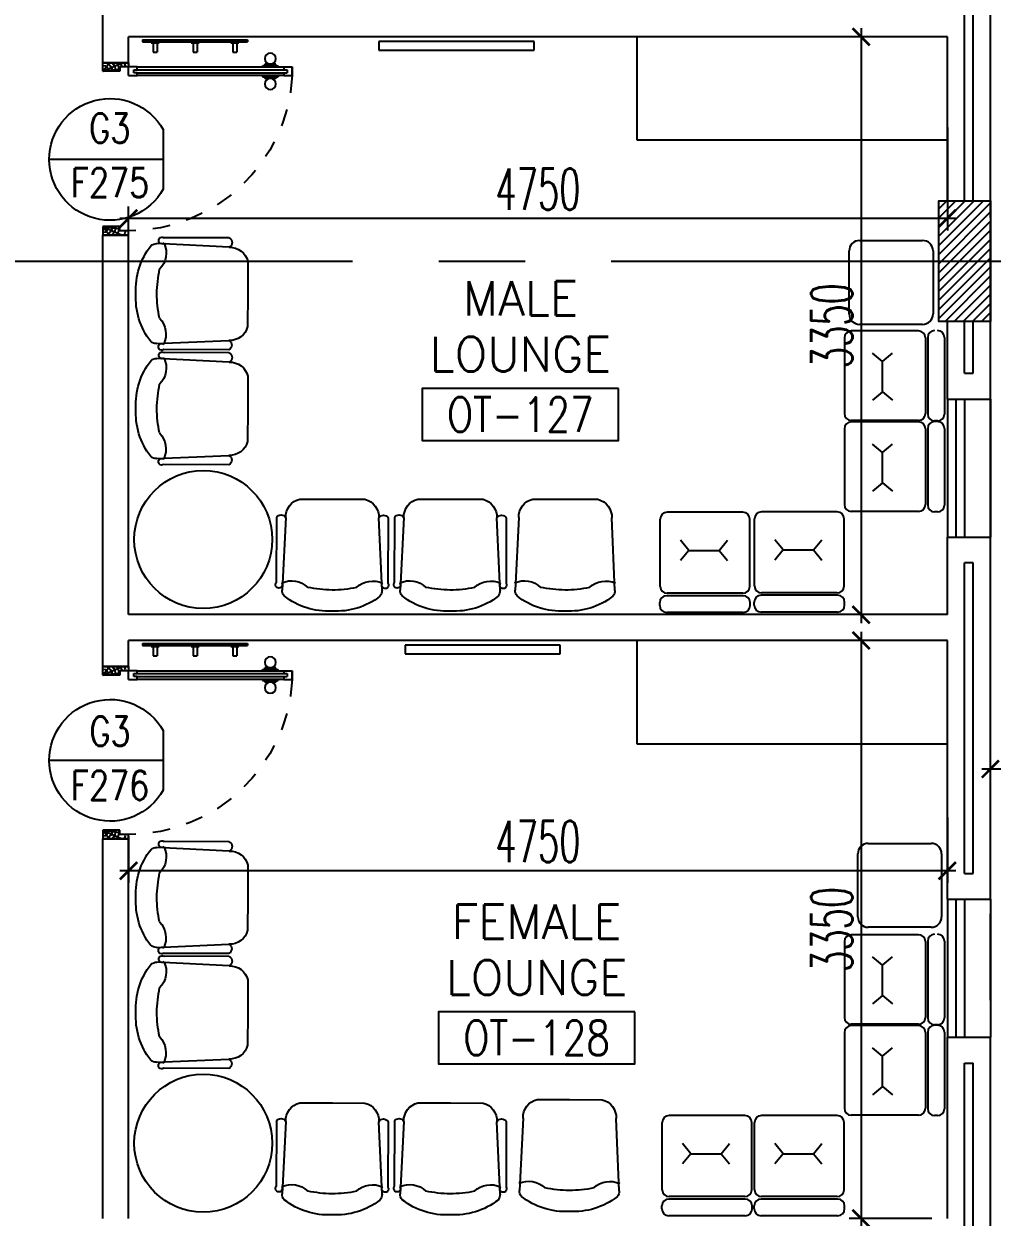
# Model space of a CAD drawing. Extents: x 275967.8 to 276060, y 57291.9 to 57371.4.
# Drawn here: x 276005.13 to 276010.75, y 57337.64 to 57344.56 of the extents above; entities that cross this region are included whole.
import ezdxf
from ezdxf.enums import TextEntityAlignment as Align

# ---------------------------------------------------------------- set-up
doc = ezdxf.new("R2010")
doc.units = 0
doc.header["$MEASUREMENT"] = 0
doc.header["$PDMODE"] = 34
doc.linetypes.add('CENTERX2', pattern=[4, 2.5, -0.5, 0.5, -0.5])
doc.linetypes.add('HIDDEN', pattern=[0.375, 0.25, -0.125])
doc.layers.get('0').update_dxf_attribs({"linetype": 'CONTINUOUS'})
doc.layers.get('DEFPOINTS').update_dxf_attribs({"linetype": 'CONTINUOUS'})
for name, color, linetype in [('AXES', 11, 'CENTERX2'), ('COL', 5, 'CONTINUOUS'), ('DIM', 4, 'CONTINUOUS'), ('DOOR', 7, 'CONTINUOUS'), ('DOOR-CR', 2, 'CONTINUOUS'), ('DOOR-NO', 3, 'CONTINUOUS'), ('HAT', 8, 'CONTINUOUS'), ('INSUL', 4, 'CONTINUOUS'), ('ME-FIX', 3, 'CONTINUOUS'), ('NON-MEDICAL', 3, 'CONTINUOUS'), ('RM-BOX', 4, 'CONTINUOUS'), ('RM-NAME', 2, 'CONTINUOUS'), ('RM-NO', 2, 'CONTINUOUS'), ('WALL', 2, 'CONTINUOUS'), ('WIN', 3, 'CONTINUOUS')]:
    doc.layers.add(name, color=color, linetype=linetype)
doc.styles.add('ROMANS', font='ROMANS.shx', dxfattribs={"width": 0.6})
doc.dimstyles.new('STANDARD in', dxfattribs={"dimtxt": 0.24, "dimasz": 0.1, "dimexe": 0.07, "dimexo": 0.05, "dimgap": 0.05, "dimtad": 1, "dimdec": 0, "dimlfac": 1000, "dimzin": 0, "dimdsep": 46, "dimtxsty": 'ROMANS', "dimblk": 'ARCHTICK', "dimcen": 0.05, "dimdle": 0.05, "dimclrd": 4, "dimclre": 4, "dimclrt": 2, "dimadec": 0, "dimazin": 0, "dimtfac": 1, "dimtdec": 0, "dimtmove": 2, "dimatfit": 3, "dimfxl": 0, "dimtolj": 1, "dimtzin": 0, "dimarcsym": 0})

# ---------------------------------------------------------------- blocks, each defined once
blk = doc.blocks.new('DD1')
at = {"layer": 'DOOR-CR'}
blk.add_line((-307.6, 0), (352.8, 0), dxfattribs=at)
blk.add_lwpolyline([(-307.6, -172.9, 3.820224), (-307.6, 172.9)], format="xyb", close=True, dxfattribs=at)
at = {"layer": 'DOOR-NO', "color": 255, "style": 'ROMANS', "width": 0.8}
for tag, p in [('G', (0, 183.5)), ('000', (0, -141.4))]:
    blk.add_attdef(tag, text='', height=204, dxfattribs=at).set_placement(p, align=Align.MIDDLE)
blk = doc.blocks.new('RM1')
at = {"layer": 'RM-BOX'}
blk.add_lwpolyline([(569.9, -200), (-569.9, -200), (-569.9, -500), (569.9, -500)], close=True, dxfattribs=at)
at = {"layer": 'RM-NAME', "style": 'ROMANS'}
for tag, p in [('ROOMNAME1', (0, 323.8)), ('ROOMNAME2', (0, 0))]:
    blk.add_attdef(tag, text='', height=200, dxfattribs=at).set_placement(p, align=Align.MIDDLE)
at = {"layer": 'RM-NO', "style": 'ROMANS', "width": 0.8}
blk.add_attdef('ROOMNO', text='', height=200, dxfattribs=at).set_placement((0, -350), align=Align.MIDDLE)
blk = doc.blocks.new('C11')
at = {"layer": 'HAT'}
h = blk.add_hatch(dxfattribs=at)
h.set_pattern_fill('ANSI31', color=256, scale=300, style=0)
h.set_pattern_definition([(45, (-248556.182, -75061.005), (-26.5165043, 26.5165043), [])])
h.paths.add_polyline_path([(300, 700), (0, 700), (0, 350), (300, 350)])
h.paths.add_polyline_path([(300, 350), (0, 350), (0, 0), (300, 0)])
at = {"layer": 'COL'}
blk.add_lwpolyline([(300, 700), (300, 0), (0, 0), (0, 700)], close=True, dxfattribs=at)
blk = doc.blocks.new('DOOR-10')
at = {"layer": 'DOOR', "color": 0, "linetype": 'ByBlock'}
for p, q in [((-25.7, 1100), (-75.7, 1100)), ((-75.7, 1100), (-25.7, 1100)), ((-75.7, 1050), (-75.7, 1100)), ((-58.7, 1050), (-75.7, 1050)), ((-42.7, 1070), (-58.7, 1070)), ((-58.7, 1050), (-58.7, 1070)), ((-42.7, 1050), (-42.7, 1070)), ((-25.7, 1050), (-42.7, 1050)), ((-25.7, 1050), (-25.7, 1100)), ((-82.9, 1005), (-91.9, 1005)), ((-91.9, 1005), (-91.9, 940.2)), ((-75.7, 1017.6), (-82.9, 1017.6)), ((-82.9, 927.6), (-82.9, 1017.6)), ((-82.9, 1005), (-82.9, 940.2)), ((-25.7, 1017.6), (-18.5, 1017.6)), ((-18.5, 927.6), (-18.5, 1017.6)), ((-18.5, 1005), (-9.5, 1005)), ((-18.5, 1005), (-18.5, 940.2)), ((-9.5, 1005), (-9.5, 940.2)), ((-82.9, 940.2), (-91.9, 940.2)), ((-75.7, 927.6), (-82.9, 927.6)), ((-25.7, 927.6), (-18.5, 927.6)), ((-18.5, 940.2), (-9.5, 940.2)), ((-1000.7, 0), (-1000.7, 150)), ((-1000.7, 150), (-975.7, 150)), ((-1000.7, 150), (-1000.7, 0)), ((-975.7, 150), (-975.7, 100)), ((-75.7, 200), (-58.7, 200)), ((-75.7, 150), (-75.7, 200)), ((-75.7, 150), (-25.7, 150)), ((-58.7, 200), (-58.7, 180)), ((-58.7, 180), (-42.7, 180)), ((-42.7, 200), (-25.7, 200)), ((-42.7, 180), (-42.7, 200)), ((-25.7, 200), (-25.7, 150)), ((-0.7, 150), (-25.7, 150)), ((-25.7, 150), (-25.7, 100)), ((-975.7, 100), (-950.7, 100)), ((-950.7, 100), (-950.7, 0)), ((-50.7, 100), (-50.7, 0)), ((-25.7, 100), (-50.7, 100)), ((-950.7, 0), (-1000.7, 0)), ((-50.7, 0), (-0.7, 0))]:
    blk.add_line(p, q, dxfattribs=at)
at = {"layer": 'DOOR', "linetype": 'ByBlock'}
for p, q in [((-75.7, 1050), (-75.7, 200)), ((-58.7, 200), (-58.7, 1050)), ((-42.7, 200), (-42.7, 1050)), ((-25.7, 200), (-25.7, 1050))]:
    blk.add_line(p, q, dxfattribs=at)
at = {"layer": 'DOOR', "color": 9, "linetype": 'ByBlock'}
for p, q in [((-0.7, 0), (-0.7, 150)), ((-950.7, 0), (-1000.7, 113.7)), ((-950.7, 0), (-964.1, 100)), ((-50.7, 0), (-0.7, 113.7)), ((-50.7, 0), (-37.3, 100)), ((-950.7, 0), (-1000.7, 40.1)), ((-50.7, 0), (-0.7, 40.1))]:
    blk.add_line(p, q, dxfattribs=at)
at = {"layer": 'DOOR', "color": 0, "linetype": 'ByBlock'}
for centre in [(-124.2, 972.6), (22.8, 972.6)]:
    blk.add_circle(centre, 32.4, dxfattribs=at)
at = {"layer": 'DOOR', "linetype": 'HIDDEN', "ltscale": 0.5}
blk.add_arc((-23.4, 149.1), 952.3, 93.14816, 179.94816, dxfattribs=at)
at = {"layer": 'DOOR', "color": 9, "linetype": 'ByBlock'}
for centre, radius, start, end in [((-950.7, 0), 154.4, 103.71423, 108.89471), ((-50.7, 0), 154.4, 71.10529, 76.28577), ((-950.7, 0), 134.4, 100.71998, 111.84015), ((-950.7, 0), 94.4, 90, 121.98181), ((-950.7, 0), 74.4, 90, 132.22357), ((-50.7, 0), 94.4, 58.01819, 90), ((-50.7, 0), 74.4, 47.77643, 90), ((-50.7, 0), 134.4, 68.15985, 79.28002), ((-50.7, 0), 114.4, 64.08384, 77.37743), ((-950.7, 0), 54.4, 90, 156.79262), ((-950.7, 0), 34.4, 90, 180), ((-950.7, 0), 14.4, 90, 180), ((-50.7, 0), 54.4, 23.20738, 90), ((-50.7, 0), 34.4, 0, 90), ((-50.7, 0), 14.4, 0, 90)]:
    blk.add_arc(centre, radius, start, end, dxfattribs=at)
blk = doc.blocks.new('_ARCHTICK')
at = {"color": 0, "linetype": 'ByBlock', "const_width": 0.15}
blk.add_lwpolyline([(-0.5, -0.5), (0.5, 0.5)], dxfattribs=at)
blk = doc.blocks.new('*D510')
at = {"layer": 'DEFPOINTS', "color": 0, "linetype": 'ByBlock', "ltscale": 0.3}
for p in [(276010.2939, 57344.4829), (276009.9853, 57341.1329), (276010.2675, 57341.1329)]:
    blk.add_point(p, dxfattribs=at)
at = {"layer": 'DIM', "color": 4, "linetype": 'ByBlock', "lineweight": -2, "ltscale": 0.3}
for p, q in [((276009.9853, 57344.5329), (276009.9853, 57341.0829)), ((276010.2439, 57344.4829), (276009.9153, 57344.4829)), ((276010.2175, 57341.1329), (276009.9153, 57341.1329))]:
    blk.add_line(p, q, dxfattribs=at)
at = {"layer": 'DIM', "color": 4, "linetype": 'ByBlock', "lineweight": -2, "ltscale": 0.3, "xscale": 0.1, "yscale": 0.1, "zscale": 0.1}
for p, rotation in [((276009.9853, 57344.4829), 90), ((276009.9853, 57341.1329), 270)]:
    blk.add_blockref('_ARCHTICK', p, dxfattribs=dict(at, rotation=rotation))
at = {"layer": 'DIM', "color": 2, "linetype": 'ByBlock', "ltscale": 0.3, "insert": (276009.8153, 57342.8079), "char_height": 0.24, "attachment_point": 5, "rotation": 90, "style": 'ROMANS'}
blk.add_mtext('\\A1;3350', dxfattribs=at)
blk = doc.blocks.new('*D509')
at = {"layer": 'DEFPOINTS', "color": 0, "linetype": 'ByBlock', "ltscale": 0.3}
for p in [(276010.2675, 57340.9829), (276009.9853, 57337.6329), (276010.445, 57337.6329)]:
    blk.add_point(p, dxfattribs=at)
at = {"layer": 'DIM', "color": 4, "linetype": 'ByBlock', "lineweight": -2, "ltscale": 0.3}
for p, q in [((276009.9853, 57341.0329), (276009.9853, 57337.5829)), ((276010.2175, 57340.9829), (276009.9153, 57340.9829)), ((276010.395, 57337.6329), (276009.9153, 57337.6329))]:
    blk.add_line(p, q, dxfattribs=at)
at = {"layer": 'DIM', "color": 4, "linetype": 'ByBlock', "lineweight": -2, "ltscale": 0.3, "xscale": 0.1, "yscale": 0.1, "zscale": 0.1}
for p, rotation in [((276009.9853, 57340.9829), 90), ((276009.9853, 57337.6329), 270)]:
    blk.add_blockref('_ARCHTICK', p, dxfattribs=dict(at, rotation=rotation))
at = {"layer": 'DIM', "color": 2, "linetype": 'ByBlock', "ltscale": 0.3, "insert": (276009.8153, 57339.3079), "char_height": 0.24, "attachment_point": 5, "rotation": 90, "style": 'ROMANS'}
blk.add_mtext('\\A1;3350', dxfattribs=at)
blk = doc.blocks.new('*D508')
at = {"layer": 'DEFPOINTS', "color": 0, "linetype": 'ByBlock', "ltscale": 0.3}
for p in [(276010.4855, 57340.0076), (276005.7355, 57339.8979), (276005.7355, 57339.648)]:
    blk.add_point(p, dxfattribs=at)
at = {"layer": 'DIM', "color": 4, "linetype": 'ByBlock', "lineweight": -2, "ltscale": 0.3}
for p, q in [((276010.4855, 57339.9576), (276010.4855, 57339.578)), ((276005.7355, 57339.8479), (276005.7355, 57339.578)), ((276010.5355, 57339.648), (276005.6855, 57339.648))]:
    blk.add_line(p, q, dxfattribs=at)
at = {"layer": 'DIM', "color": 4, "linetype": 'ByBlock', "lineweight": -2, "ltscale": 0.3, "xscale": 0.1, "yscale": 0.1, "zscale": 0.1, "rotation": 180}
blk.add_blockref('_ARCHTICK', (276005.7355, 57339.648), dxfattribs=at)
at = {"layer": 'DIM', "color": 4, "linetype": 'ByBlock', "lineweight": -2, "ltscale": 0.3, "xscale": 0.1, "yscale": 0.1, "zscale": 0.1}
blk.add_blockref('_ARCHTICK', (276010.4855, 57339.648), dxfattribs=at)
at = {"layer": 'DIM', "color": 2, "linetype": 'ByBlock', "ltscale": 0.3, "insert": (276008.1105, 57339.818), "char_height": 0.24, "attachment_point": 5, "style": 'ROMANS'}
blk.add_mtext('\\A1;4750', dxfattribs=at)
blk = doc.blocks.new('*D507')
at = {"layer": 'DEFPOINTS', "color": 0, "linetype": 'ByBlock', "ltscale": 0.3}
for p in [(276010.4855, 57344.0079), (276005.7355, 57343.4299), (276005.7355, 57342.7186)]:
    blk.add_point(p, dxfattribs=at)
at = {"layer": 'DIM', "color": 4, "linetype": 'ByBlock', "lineweight": -2, "ltscale": 0.3}
for p, q in [((276010.4855, 57343.9579), (276010.4855, 57343.3599)), ((276005.7355, 57342.7686), (276005.7355, 57343.4999)), ((276010.5355, 57343.4299), (276005.6855, 57343.4299))]:
    blk.add_line(p, q, dxfattribs=at)
at = {"layer": 'DIM', "color": 4, "linetype": 'ByBlock', "lineweight": -2, "ltscale": 0.3, "xscale": 0.1, "yscale": 0.1, "zscale": 0.1, "rotation": 180}
blk.add_blockref('_ARCHTICK', (276005.7355, 57343.4299), dxfattribs=at)
at = {"layer": 'DIM', "color": 4, "linetype": 'ByBlock', "lineweight": -2, "ltscale": 0.3, "xscale": 0.1, "yscale": 0.1, "zscale": 0.1}
blk.add_blockref('_ARCHTICK', (276010.4855, 57343.4299), dxfattribs=at)
at = {"layer": 'DIM', "color": 2, "linetype": 'ByBlock', "ltscale": 0.3, "insert": (276008.1105, 57343.5999), "char_height": 0.24, "attachment_point": 5, "style": 'ROMANS'}
blk.add_mtext('\\A1;4750', dxfattribs=at)
blk = doc.blocks.new('*D790')
at = {"layer": 'DEFPOINTS', "color": 0, "linetype": 'ByBlock', "ltscale": 0.3}
for p in [(276010.7355, 57340.2378), (276010.7355, 57340.0203), (276011.9055, 57339.9932)]:
    blk.add_point(p, dxfattribs=at)
at = {"layer": 'DIM', "color": 4, "linetype": 'ByBlock', "lineweight": -2, "ltscale": 0.3}
for p, q in [((276010.7355, 57340.0703), (276010.7355, 57340.3078)), ((276011.9055, 57340.0432), (276011.9055, 57340.3078)), ((276011.9555, 57340.2378), (276010.6855, 57340.2378))]:
    blk.add_line(p, q, dxfattribs=at)
at = {"layer": 'DIM', "color": 4, "linetype": 'ByBlock', "lineweight": -2, "ltscale": 0.3, "xscale": 0.1, "yscale": 0.1, "zscale": 0.1, "rotation": 180}
blk.add_blockref('_ARCHTICK', (276010.7355, 57340.2378), dxfattribs=at)
at = {"layer": 'DIM', "color": 4, "linetype": 'ByBlock', "lineweight": -2, "ltscale": 0.3, "xscale": 0.1, "yscale": 0.1, "zscale": 0.1}
blk.add_blockref('_ARCHTICK', (276011.9055, 57340.2378), dxfattribs=at)
at = {"layer": 'DIM', "color": 2, "linetype": 'ByBlock', "ltscale": 0.3, "insert": (276011.6274, 57340.4644), "char_height": 0.24, "attachment_point": 5, "style": 'ROMANS'}
blk.add_mtext('\\A1;1170', dxfattribs=at)

msp = doc.modelspace()

# ---------------------------------------------------------------- linework, layer by layer
at = {"layer": 'AXES'}
for p, q in [((276010.7355, 57291.8986), (276010.7355, 57370.3613)), ((275968.5355, 57343.1829), (276036.5755, 57343.1829))]:
    msp.add_line(p, q, dxfattribs=at)
at = {"layer": 'INSUL'}
for p, q in [((276010.5855, 57343.5329), (276010.5855, 57345.7329)), ((276010.6355, 57343.5329), (276010.6355, 57345.7329)), ((276010.5855, 57342.5329), (276010.5855, 57342.8329)), ((276010.6355, 57342.5329), (276010.6355, 57342.8329)), ((276010.5855, 57342.5329), (276010.6355, 57342.5329)), ((276010.5855, 57339.6329), (276010.5855, 57341.4329)), ((276010.6355, 57341.4329), (276010.5855, 57341.4329)), ((276010.6355, 57339.6329), (276010.6355, 57341.4329)), ((276010.5855, 57339.6329), (276010.6355, 57339.6329)), ((276010.5855, 57336.3329), (276010.5855, 57338.5329)), ((276010.5855, 57338.5329), (276010.6355, 57338.5329)), ((276010.6355, 57336.3329), (276010.6355, 57338.5329))]:
    msp.add_line(p, q, dxfattribs=at)
at = {"layer": 'ME-FIX'}
for p, q in [((276008.6855, 57343.8829), (276008.6855, 57344.4829)), ((276010.4855, 57343.8829), (276008.6855, 57343.8829)), ((276008.6855, 57340.3829), (276008.6855, 57340.9829)), ((276010.4855, 57340.3829), (276008.6855, 57340.3829))]:
    msp.add_line(p, q, dxfattribs=at)
at = {"layer": 'NON-MEDICAL'}
for p, q in [((276005.8163, 57344.4651), (276005.8163, 57344.4534)), ((276005.8163, 57344.4651), (276006.4259, 57344.4651)), ((276005.8163, 57344.4534), (276006.4259, 57344.4534)), ((276005.8673, 57344.4534), (276005.8673, 57344.4488)), ((276005.9134, 57344.4534), (276005.9134, 57344.4488)), ((276006.098, 57344.4534), (276006.098, 57344.4488)), ((276006.1442, 57344.4534), (276006.1442, 57344.4488)), ((276006.3288, 57344.4534), (276006.3288, 57344.4488)), ((276006.3749, 57344.4534), (276006.3749, 57344.4488)), ((276006.4259, 57344.4651), (276006.4259, 57344.4534)), ((276007.1876, 57344.4559), (276007.1876, 57344.4059)), ((276008.0876, 57344.4559), (276007.1876, 57344.4559)), ((276008.0876, 57344.4059), (276008.0876, 57344.4559)), ((276005.8673, 57344.4488), (276005.9134, 57344.4488)), ((276005.8786, 57344.4488), (276005.8786, 57344.3948)), ((276005.8786, 57344.3948), (276005.9021, 57344.3948)), ((276005.9021, 57344.4488), (276005.9021, 57344.3948)), ((276006.098, 57344.4488), (276006.1442, 57344.4488)), ((276006.1094, 57344.4488), (276006.1094, 57344.3948)), ((276006.1094, 57344.3948), (276006.1328, 57344.3948)), ((276006.1328, 57344.4488), (276006.1328, 57344.3948)), ((276006.3288, 57344.4488), (276006.3749, 57344.4488)), ((276006.3401, 57344.4488), (276006.3401, 57344.3948)), ((276006.3401, 57344.3948), (276006.3636, 57344.3948)), ((276006.3636, 57344.4488), (276006.3636, 57344.3948)), ((276007.1876, 57344.4059), (276008.0876, 57344.4059)), ((276009.9768, 57343.302), (276010.3416, 57343.302)), ((276009.916, 57342.8764), (276009.916, 57343.2412)), ((276010.4024, 57343.2412), (276010.4024, 57342.8764)), ((276010.3416, 57342.8156), (276009.9768, 57342.8156)), ((276009.8881, 57342.7375), (276009.8881, 57342.2983)), ((276010.3181, 57342.7775), (276009.9281, 57342.7775)), ((276010.3581, 57342.7375), (276010.3581, 57342.2983)), ((276010.3718, 57342.74), (276010.3718, 57342.2957)), ((276010.4691, 57342.74), (276010.4691, 57342.2957)), ((276010.1092, 57342.6), (276010.0508, 57342.6486)), ((276010.1092, 57342.6), (276010.1676, 57342.6486)), ((276010.1092, 57342.4248), (276010.1092, 57342.6)), ((276010.1092, 57342.4248), (276010.0508, 57342.3762)), ((276010.1092, 57342.4248), (276010.1676, 57342.3762)), ((276010.3181, 57342.2583), (276009.9281, 57342.2583)), ((276010.3181, 57342.2583), (276009.9281, 57342.2583)), ((276010.3181, 57342.2503), (276009.9281, 57342.2503)), ((276010.4291, 57342.256), (276010.4118, 57342.256)), ((276010.4291, 57342.2557), (276010.4118, 57342.2557)), ((276010.4291, 57342.2557), (276010.4118, 57342.2557)), ((276010.4291, 57342.2529), (276010.4118, 57342.2529)), ((276009.8881, 57342.2103), (276009.8881, 57341.7711)), ((276010.3581, 57342.2103), (276010.3581, 57341.7711)), ((276010.3718, 57342.2129), (276010.3718, 57341.7686)), ((276010.4691, 57342.2129), (276010.4691, 57341.7686)), ((276010.1092, 57342.0728), (276010.0508, 57342.1215)), ((276010.1092, 57342.0728), (276010.1676, 57342.1215)), ((276010.1092, 57341.8977), (276010.1092, 57342.0728)), ((276010.1092, 57341.8977), (276010.0508, 57341.849)), ((276010.1092, 57341.8977), (276010.1676, 57341.849)), ((276008.8199, 57341.2966), (276008.8199, 57341.6866)), ((276008.8199, 57341.2966), (276008.8199, 57341.6866)), ((276009.2991, 57341.7266), (276008.8599, 57341.7266)), ((276009.3391, 57341.2966), (276009.3391, 57341.6866)), ((276009.3675, 57341.2991), (276009.3675, 57341.6891)), ((276009.3675, 57341.2991), (276009.3675, 57341.6891)), ((276009.8466, 57341.7291), (276009.4075, 57341.7291)), ((276009.8866, 57341.2991), (276009.8866, 57341.6891)), ((276010.3181, 57341.7311), (276009.9281, 57341.7311)), ((276010.3181, 57341.7311), (276009.9281, 57341.7311)), ((276010.4291, 57341.7286), (276010.4118, 57341.7286)), ((276010.4291, 57341.7286), (276010.4118, 57341.7286)), ((276008.9865, 57341.5055), (276008.9378, 57341.5639)), ((276009.1616, 57341.5055), (276009.2102, 57341.5639)), ((276009.534, 57341.508), (276009.4854, 57341.5663)), ((276009.7091, 57341.508), (276009.7578, 57341.5663)), ((276008.9865, 57341.5055), (276008.9378, 57341.4471)), ((276008.9865, 57341.5055), (276009.1616, 57341.5055)), ((276009.1616, 57341.5055), (276009.2102, 57341.4471)), ((276009.534, 57341.508), (276009.4854, 57341.4496)), ((276009.534, 57341.508), (276009.7091, 57341.508)), ((276009.7091, 57341.508), (276009.7578, 57341.4496)), ((276008.8173, 57341.1856), (276008.8173, 57341.2028)), ((276008.8173, 57341.1856), (276008.8173, 57341.2028)), ((276009.3017, 57341.2428), (276008.8573, 57341.2428)), ((276009.2991, 57341.2566), (276008.8599, 57341.2566)), ((276009.3417, 57341.1856), (276009.3417, 57341.2028)), ((276009.3649, 57341.1881), (276009.3649, 57341.2053)), ((276009.3649, 57341.1881), (276009.3649, 57341.2053)), ((276009.8492, 57341.2453), (276009.4049, 57341.2453)), ((276009.8466, 57341.2591), (276009.4075, 57341.2591)), ((276009.8892, 57341.1881), (276009.8892, 57341.2053)), ((276009.3017, 57341.1456), (276008.8573, 57341.1456)), ((276009.8492, 57341.1481), (276009.4049, 57341.1481)), ((276005.8163, 57340.9651), (276005.8163, 57340.9534)), ((276005.8163, 57340.9651), (276006.4259, 57340.9651)), ((276005.8163, 57340.9534), (276006.4259, 57340.9534)), ((276005.8673, 57340.9534), (276005.8673, 57340.9488)), ((276005.8673, 57340.9488), (276005.9134, 57340.9488)), ((276005.8786, 57340.9488), (276005.8786, 57340.8948)), ((276005.9021, 57340.9488), (276005.9021, 57340.8948)), ((276005.9134, 57340.9534), (276005.9134, 57340.9488)), ((276006.098, 57340.9534), (276006.098, 57340.9488)), ((276006.098, 57340.9488), (276006.1442, 57340.9488)), ((276006.1094, 57340.9488), (276006.1094, 57340.8948)), ((276006.1328, 57340.9488), (276006.1328, 57340.8948)), ((276006.1442, 57340.9534), (276006.1442, 57340.9488)), ((276006.3288, 57340.9534), (276006.3288, 57340.9488)), ((276006.3288, 57340.9488), (276006.3749, 57340.9488)), ((276006.3401, 57340.9488), (276006.3401, 57340.8948)), ((276006.3636, 57340.9488), (276006.3636, 57340.8948)), ((276006.3749, 57340.9534), (276006.3749, 57340.9488)), ((276006.4259, 57340.9651), (276006.4259, 57340.9534)), ((276007.3403, 57340.9559), (276007.3403, 57340.9059)), ((276008.2403, 57340.9559), (276007.3403, 57340.9559)), ((276008.2403, 57340.9059), (276008.2403, 57340.9559)), ((276005.8786, 57340.8948), (276005.9021, 57340.8948)), ((276006.1094, 57340.8948), (276006.1328, 57340.8948)), ((276006.3401, 57340.8948), (276006.3636, 57340.8948)), ((276007.3403, 57340.9059), (276008.2403, 57340.9059)), ((276010.0269, 57339.8068), (276010.3917, 57339.8068)), ((276009.9661, 57339.3812), (276009.9661, 57339.746)), ((276010.4525, 57339.746), (276010.4525, 57339.3812)), ((276010.3181, 57339.2775), (276009.9281, 57339.2775)), ((276010.3917, 57339.3204), (276010.0269, 57339.3204)), ((276009.8881, 57339.2375), (276009.8881, 57338.7983)), ((276010.3581, 57339.2375), (276010.3581, 57338.7983)), ((276010.3718, 57339.24), (276010.3718, 57338.7957)), ((276010.4691, 57339.24), (276010.4691, 57338.7957)), ((276010.1092, 57339.1), (276010.0508, 57339.1486)), ((276010.1092, 57339.1), (276010.1676, 57339.1486)), ((276010.1092, 57338.9248), (276010.1092, 57339.1)), ((276010.1092, 57338.9248), (276010.0508, 57338.8762)), ((276010.1092, 57338.9248), (276010.1676, 57338.8762)), ((276009.8881, 57338.7103), (276009.8881, 57338.2711)), ((276010.3181, 57338.7583), (276009.9281, 57338.7583)), ((276010.3181, 57338.7583), (276009.9281, 57338.7583)), ((276010.3181, 57338.7503), (276009.9281, 57338.7503)), ((276010.3581, 57338.7103), (276010.3581, 57338.2711)), ((276010.3718, 57338.7129), (276010.3718, 57338.2686)), ((276010.4291, 57338.756), (276010.4118, 57338.756)), ((276010.4291, 57338.7557), (276010.4118, 57338.7557)), ((276010.4291, 57338.7557), (276010.4118, 57338.7557)), ((276010.4291, 57338.7529), (276010.4118, 57338.7529)), ((276010.4691, 57338.7129), (276010.4691, 57338.2686)), ((276010.1092, 57338.5728), (276010.0508, 57338.6215)), ((276010.1092, 57338.5728), (276010.1676, 57338.6215)), ((276010.1092, 57338.3977), (276010.1092, 57338.5728)), ((276010.1092, 57338.3977), (276010.0508, 57338.349)), ((276010.1092, 57338.3977), (276010.1676, 57338.349)), ((276009.3107, 57338.2291), (276008.8715, 57338.2291)), ((276009.8466, 57338.2291), (276009.4075, 57338.2291)), ((276010.3181, 57338.2311), (276009.9281, 57338.2311)), ((276010.3181, 57338.2311), (276009.9281, 57338.2311)), ((276010.4291, 57338.2286), (276010.4118, 57338.2286)), ((276010.4291, 57338.2286), (276010.4118, 57338.2286)), ((276008.8315, 57337.7991), (276008.8315, 57338.1891)), ((276008.8315, 57337.7991), (276008.8315, 57338.1891)), ((276009.3507, 57337.7991), (276009.3507, 57338.1891)), ((276009.3675, 57337.7991), (276009.3675, 57338.1891)), ((276009.3675, 57337.7991), (276009.3675, 57338.1891)), ((276009.8866, 57337.7991), (276009.8866, 57338.1891)), ((276008.9981, 57338.008), (276008.9494, 57338.0663)), ((276009.1732, 57338.008), (276009.2219, 57338.0663)), ((276009.534, 57338.008), (276009.4854, 57338.0663)), ((276009.7091, 57338.008), (276009.7578, 57338.0663)), ((276008.9981, 57338.008), (276008.9494, 57337.9496)), ((276008.9981, 57338.008), (276009.1732, 57338.008)), ((276009.1732, 57338.008), (276009.2219, 57337.9496)), ((276009.534, 57338.008), (276009.4854, 57337.9496)), ((276009.534, 57338.008), (276009.7091, 57338.008)), ((276009.7091, 57338.008), (276009.7578, 57337.9496)), ((276009.3133, 57337.7453), (276008.869, 57337.7453)), ((276009.3107, 57337.7591), (276008.8715, 57337.7591)), ((276009.8492, 57337.7453), (276009.4049, 57337.7453)), ((276009.8466, 57337.7591), (276009.4075, 57337.7591)), ((276008.829, 57337.6881), (276008.829, 57337.7053)), ((276008.829, 57337.6881), (276008.829, 57337.7053)), ((276009.3533, 57337.6881), (276009.3533, 57337.7053)), ((276009.3541, 57337.6881), (276009.3541, 57337.7053)), ((276009.3649, 57337.6881), (276009.3649, 57337.7053)), ((276009.3649, 57337.6881), (276009.3649, 57337.7053)), ((276009.8892, 57337.6881), (276009.8892, 57337.7053)), ((276009.3133, 57337.6481), (276008.869, 57337.6481)), ((276009.8492, 57337.6481), (276009.4049, 57337.6481))]:
    msp.add_line(p, q, dxfattribs=at)
at = {"layer": 'NON-MEDICAL', "extrusion": (0, 0, -1)}
for p, q in [((276006.3198, 57343.2628), (276005.9001, 57343.2837)), ((276006.32, 57343.3168), (276005.9416, 57343.3181)), ((276006.4276, 57343.1813), (276006.427, 57342.9922)), ((276006.427, 57342.9922), (276006.4263, 57342.803)), ((276005.8981, 57342.7042), (276006.3179, 57342.7223)), ((276006.3178, 57342.6683), (276005.9394, 57342.6695)), ((276006.32, 57342.6509), (276005.9416, 57342.6522)), ((276006.3198, 57342.5969), (276005.9001, 57342.6178)), ((276006.4276, 57342.5154), (276006.427, 57342.3263)), ((276006.427, 57342.3263), (276006.4263, 57342.1371)), ((276005.8981, 57342.0383), (276006.3179, 57342.0564)), ((276006.3178, 57342.0023), (276005.9394, 57342.0036)), ((276006.7287, 57341.8031), (276006.9179, 57341.8024)), ((276006.9179, 57341.8024), (276007.107, 57341.8018)), ((276007.4137, 57341.8031), (276007.6029, 57341.8024)), ((276007.6029, 57341.8024), (276007.792, 57341.8018)), ((276008.0801, 57341.8031), (276008.2693, 57341.8024)), ((276008.2693, 57341.8024), (276008.4584, 57341.8018)), ((276006.5932, 57341.6955), (276006.5919, 57341.3171)), ((276006.6473, 57341.6953), (276006.6263, 57341.2756)), ((276007.2058, 57341.2736), (276007.1877, 57341.6934)), ((276007.2418, 57341.6932), (276007.2405, 57341.3149)), ((276007.2782, 57341.6955), (276007.2769, 57341.3171)), ((276007.3323, 57341.6953), (276007.3113, 57341.2756)), ((276007.8908, 57341.2736), (276007.8727, 57341.6934)), ((276007.9268, 57341.6932), (276007.9255, 57341.3149)), ((276007.9987, 57341.6953), (276007.9777, 57341.2756)), ((276008.5572, 57341.2736), (276008.5391, 57341.6934)), ((276006.32, 57339.8168), (276005.9416, 57339.8181)), ((276006.3198, 57339.7628), (276005.9001, 57339.7837)), ((276006.4276, 57339.6813), (276006.427, 57339.4922)), ((276006.427, 57339.4922), (276006.4263, 57339.303)), ((276005.8981, 57339.2042), (276006.3179, 57339.2223)), ((276006.3178, 57339.1683), (276005.9394, 57339.1695)), ((276006.32, 57339.1509), (276005.9416, 57339.1522)), ((276006.3198, 57339.0969), (276005.9001, 57339.1178)), ((276006.4276, 57339.0154), (276006.427, 57338.8263)), ((276006.427, 57338.8263), (276006.4263, 57338.6371)), ((276005.8981, 57338.5383), (276006.3179, 57338.5564)), ((276006.3178, 57338.5023), (276005.9394, 57338.5036)), ((276006.7287, 57338.3031), (276006.9179, 57338.3024)), ((276006.9179, 57338.3024), (276007.107, 57338.3018)), ((276007.4137, 57338.3031), (276007.6029, 57338.3024)), ((276007.6029, 57338.3024), (276007.792, 57338.3018)), ((276008.1053, 57338.3223), (276008.2944, 57338.3217)), ((276008.2944, 57338.3217), (276008.4836, 57338.321)), ((276006.5932, 57338.1955), (276006.5919, 57337.8171)), ((276006.6473, 57338.1953), (276006.6263, 57337.7756)), ((276007.2058, 57337.7736), (276007.1877, 57338.1934)), ((276007.2418, 57338.1932), (276007.2405, 57337.8149)), ((276007.2782, 57338.1955), (276007.2769, 57337.8171)), ((276007.3323, 57338.1953), (276007.3113, 57337.7756)), ((276007.8908, 57337.7736), (276007.8727, 57338.1934)), ((276007.9268, 57338.1932), (276007.9255, 57337.8149)), ((276008.0238, 57338.2145), (276008.0029, 57337.7948)), ((276008.5824, 57337.7928), (276008.5643, 57338.2127))]:
    msp.add_line(p, q, dxfattribs=at)
at = {"layer": 'NON-MEDICAL'}
for centre in [(276006.1686, 57341.5687), (276006.1686, 57338.0687)]:
    msp.add_circle(centre, 0.4, dxfattribs=at)
at = {"layer": 'NON-MEDICAL', "extrusion": (0, 0, -1)}
for centre, radius, start, end in [((-276005.898, 57343.2328), 0.051, 50.65614, 92.28364), ((-276005.9303, 57343.3022), 0.0195, 235.03992, 125.35171), ((-276005.8188, 57343.2296), 0.1352, 155.27234, 224.16343), ((-276006.3059, 57343.2898), 0.0304, 117.61716, 242.77448), ((-276006.1897, 57343.0177), 0.412, 356.75257, 38.14876), ((-276006.3229, 57343.1548), 0.108, 88.33544, 165.796), ((-276006.6507, 57342.9817), 0.7509, 0.93926, 11.81859), ((-276006.1896, 57342.9682), 0.412, 322.24288, 3.63907), ((-276006.6507, 57343.0011), 0.7509, 348.57305, 359.45238), ((-276005.8171, 57342.7589), 0.1352, 136.22821, 205.1193), ((-276006.3218, 57342.8302), 0.108, 194.59564, 272.0562), ((-276006.3038, 57342.6953), 0.0304, 117.61716, 242.77448), ((-276005.8964, 57342.7552), 0.051, 268.108, 309.7355), ((-276005.9282, 57342.6856), 0.0195, 235.03992, 125.35171), ((-276005.9303, 57342.6363), 0.0195, 235.03992, 125.35171), ((-276006.1897, 57342.3518), 0.412, 356.75257, 38.14876), ((-276005.898, 57342.5669), 0.051, 50.65614, 92.28364), ((-276005.8188, 57342.5637), 0.1352, 155.27234, 224.16343), ((-276006.3059, 57342.6239), 0.0304, 117.61716, 242.77448), ((-276006.3229, 57342.4889), 0.108, 88.33544, 165.796), ((-276006.6507, 57342.3157), 0.7509, 0.93926, 11.81859), ((-276006.1896, 57342.3023), 0.412, 322.24288, 3.63907), ((-276006.6507, 57342.3352), 0.7509, 348.57305, 359.45238), ((-276005.8171, 57342.093), 0.1352, 136.22821, 205.1193), ((-276006.3218, 57342.1643), 0.108, 194.59564, 272.0562), ((-276005.8964, 57342.0892), 0.051, 268.108, 309.7355), ((-276005.9282, 57342.0196), 0.0195, 235.03992, 125.35171), ((-276006.3038, 57342.0294), 0.0304, 117.61716, 242.77448), ((-276006.7552, 57341.6984), 0.108, 358.33544, 75.796), ((-276007.0798, 57341.6973), 0.108, 104.59564, 182.0562), ((-276007.4402, 57341.6984), 0.108, 358.33544, 75.796), ((-276007.7648, 57341.6973), 0.108, 104.59564, 182.0562), ((-276008.1066, 57341.6984), 0.108, 358.33544, 75.796), ((-276008.4312, 57341.6973), 0.108, 104.59564, 182.0562), ((-276006.6202, 57341.6813), 0.0304, 27.61716, 152.77448), ((-276007.2147, 57341.6793), 0.0304, 27.61716, 152.77448), ((-276007.3052, 57341.6813), 0.0304, 27.61716, 152.77448), ((-276007.8997, 57341.6793), 0.0304, 27.61716, 152.77448), ((-276006.6804, 57341.1942), 0.1352, 65.27234, 134.16343), ((-276007.1512, 57341.1926), 0.1352, 46.22821, 115.1193), ((-276007.3654, 57341.1942), 0.1352, 65.27234, 134.16343), ((-276007.8362, 57341.1926), 0.1352, 46.22821, 115.1193), ((-276008.0318, 57341.1942), 0.1352, 65.27234, 134.16343), ((-276008.5026, 57341.1926), 0.1352, 46.22821, 115.1193), ((-276006.6078, 57341.3058), 0.0195, 145.03992, 35.35171), ((-276006.6772, 57341.2735), 0.051, 320.65614, 2.28364), ((-276006.9284, 57342.0262), 0.7509, 270.93926, 281.81859), ((-276006.9089, 57342.0262), 0.7509, 258.57305, 269.45238), ((-276007.1549, 57341.2719), 0.051, 178.108, 219.7355), ((-276007.2245, 57341.3037), 0.0195, 145.03992, 35.35171), ((-276007.2929, 57341.3058), 0.0195, 145.03992, 35.35171), ((-276007.3622, 57341.2735), 0.051, 320.65614, 2.28364), ((-276007.6134, 57342.0262), 0.7509, 270.93926, 281.81859), ((-276007.5939, 57342.0262), 0.7509, 258.57305, 269.45238), ((-276007.8399, 57341.2719), 0.051, 178.108, 219.7355), ((-276007.9095, 57341.3037), 0.0195, 145.03992, 35.35171), ((-276008.0287, 57341.2735), 0.051, 320.65614, 2.28364), ((-276008.2798, 57342.0262), 0.7509, 270.93926, 281.81859), ((-276008.2603, 57342.0262), 0.7509, 258.57305, 269.45238), ((-276008.5063, 57341.2719), 0.051, 178.108, 219.7355), ((-276006.8923, 57341.5652), 0.412, 266.75257, 308.14876), ((-276006.9418, 57341.5651), 0.412, 232.24288, 273.63907), ((-276007.5773, 57341.5652), 0.412, 266.75257, 308.14876), ((-276007.6268, 57341.5651), 0.412, 232.24288, 273.63907), ((-276008.2437, 57341.5652), 0.412, 266.75257, 308.14876), ((-276008.2932, 57341.5651), 0.412, 232.24288, 273.63907), ((-276005.9303, 57339.8022), 0.0195, 235.03992, 125.35171), ((-276006.3059, 57339.7898), 0.0304, 117.61716, 242.77448), ((-276006.1897, 57339.5177), 0.412, 356.75257, 38.14876), ((-276005.898, 57339.7328), 0.051, 50.65614, 92.28364), ((-276005.8188, 57339.7296), 0.1352, 155.27234, 224.16343), ((-276006.3229, 57339.6548), 0.108, 88.33544, 165.796), ((-276006.6507, 57339.4817), 0.7509, 0.93926, 11.81859), ((-276006.1896, 57339.4682), 0.412, 322.24288, 3.63907), ((-276006.6507, 57339.5011), 0.7509, 348.57305, 359.45238), ((-276005.8171, 57339.2589), 0.1352, 136.22821, 205.1193), ((-276006.3218, 57339.3302), 0.108, 194.59564, 272.0562), ((-276005.8964, 57339.2552), 0.051, 268.108, 309.7355), ((-276005.9282, 57339.1856), 0.0195, 235.03992, 125.35171), ((-276006.3038, 57339.1953), 0.0304, 117.61716, 242.77448), ((-276005.9303, 57339.1363), 0.0195, 235.03992, 125.35171), ((-276006.3059, 57339.1239), 0.0304, 117.61716, 242.77448), ((-276006.1897, 57338.8518), 0.412, 356.75257, 38.14876), ((-276005.898, 57339.0669), 0.051, 50.65614, 92.28364), ((-276005.8188, 57339.0637), 0.1352, 155.27234, 224.16343), ((-276006.3229, 57338.9889), 0.108, 88.33544, 165.796), ((-276006.6507, 57338.8157), 0.7509, 0.93926, 11.81859), ((-276006.1896, 57338.8023), 0.412, 322.24288, 3.63907), ((-276006.6507, 57338.8352), 0.7509, 348.57305, 359.45238), ((-276005.8171, 57338.593), 0.1352, 136.22821, 205.1193), ((-276006.3218, 57338.6643), 0.108, 194.59564, 272.0562), ((-276005.8964, 57338.5892), 0.051, 268.108, 309.7355), ((-276005.9282, 57338.5196), 0.0195, 235.03992, 125.35171), ((-276006.3038, 57338.5294), 0.0304, 117.61716, 242.77448), ((-276006.7552, 57338.1984), 0.108, 358.33544, 75.796), ((-276007.0798, 57338.1973), 0.108, 104.59564, 182.0562), ((-276007.4402, 57338.1984), 0.108, 358.33544, 75.796), ((-276007.7648, 57338.1973), 0.108, 104.59564, 182.0562), ((-276008.1318, 57338.2177), 0.108, 358.33544, 75.796), ((-276008.4564, 57338.2165), 0.108, 104.59564, 182.0562), ((-276006.6202, 57338.1813), 0.0304, 27.61716, 152.77448), ((-276007.2147, 57338.1793), 0.0304, 27.61716, 152.77448), ((-276007.3052, 57338.1813), 0.0304, 27.61716, 152.77448), ((-276007.8997, 57338.1793), 0.0304, 27.61716, 152.77448), ((-276006.6078, 57337.8058), 0.0195, 145.03992, 35.35171), ((-276006.6804, 57337.6942), 0.1352, 65.27234, 134.16343), ((-276007.1512, 57337.6926), 0.1352, 46.22821, 115.1193), ((-276007.2245, 57337.8037), 0.0195, 145.03992, 35.35171), ((-276007.2929, 57337.8058), 0.0195, 145.03992, 35.35171), ((-276007.3654, 57337.6942), 0.1352, 65.27234, 134.16343), ((-276007.8362, 57337.6926), 0.1352, 46.22821, 115.1193), ((-276007.9095, 57337.8037), 0.0195, 145.03992, 35.35171), ((-276008.057, 57337.7135), 0.1352, 65.27234, 134.16343), ((-276008.3049, 57338.5454), 0.7509, 270.93926, 281.81859), ((-276008.2855, 57338.5455), 0.7509, 258.57305, 269.45238), ((-276008.5277, 57337.7119), 0.1352, 46.22821, 115.1193), ((-276006.6772, 57337.7735), 0.051, 320.65614, 2.28364), ((-276006.8923, 57338.0652), 0.412, 266.75257, 308.14876), ((-276006.9284, 57338.5262), 0.7509, 270.93926, 281.81859), ((-276006.9089, 57338.5262), 0.7509, 258.57305, 269.45238), ((-276007.1549, 57337.7719), 0.051, 178.108, 219.7355), ((-276007.3622, 57337.7735), 0.051, 320.65614, 2.28364), ((-276007.5773, 57338.0652), 0.412, 266.75257, 308.14876), ((-276007.6134, 57338.5262), 0.7509, 270.93926, 281.81859), ((-276007.5939, 57338.5262), 0.7509, 258.57305, 269.45238), ((-276007.8399, 57337.7719), 0.051, 178.108, 219.7355), ((-276008.0538, 57337.7928), 0.051, 320.65614, 2.28364), ((-276008.2689, 57338.0845), 0.412, 266.75257, 308.14876), ((-276008.3184, 57338.0843), 0.412, 232.24288, 273.63907), ((-276008.5314, 57337.7911), 0.051, 178.108, 219.7355), ((-276006.9418, 57338.0651), 0.412, 232.24288, 273.63907), ((-276007.6268, 57338.0651), 0.412, 232.24288, 273.63907)]:
    msp.add_arc(centre, radius, start, end, dxfattribs=at)
at = {"layer": 'NON-MEDICAL'}
for centre, radius, start, end in [((276009.9768, 57343.2412), 0.0608, 90, 180), ((276010.3416, 57343.2412), 0.0608, 0, 90), ((276009.9768, 57342.8764), 0.0608, 180, 270), ((276010.3416, 57342.8764), 0.0608, 270, 0), ((276009.9281, 57342.7375), 0.04, 90, 180), ((276010.3181, 57342.7375), 0.04, 0, 90), ((276010.4118, 57342.74), 0.04, 90, 180), ((276010.4291, 57342.74), 0.04, 0, 90), ((276009.9281, 57342.2983), 0.04, 180, 270), ((276009.9281, 57342.2103), 0.04, 90, 180), ((276010.3181, 57342.2983), 0.04, 270, 0), ((276010.3181, 57342.2103), 0.04, 0, 90), ((276010.4118, 57342.2957), 0.04, 180, 270), ((276010.4118, 57342.2129), 0.04, 90, 180), ((276010.4291, 57342.2957), 0.04, 270, 0), ((276010.4291, 57342.2129), 0.04, 0, 90), ((276009.9281, 57341.7711), 0.04, 180, 270), ((276010.3181, 57341.7711), 0.04, 270, 0), ((276010.4118, 57341.7686), 0.04, 180, 270), ((276010.4291, 57341.7686), 0.04, 270, 0), ((276008.8599, 57341.6866), 0.04, 90, 180), ((276009.2991, 57341.6866), 0.04, 0, 90), ((276009.4075, 57341.6891), 0.04, 90, 180), ((276009.8466, 57341.6891), 0.04, 0, 90), ((276008.8599, 57341.2966), 0.04, 180, 270), ((276009.2991, 57341.2966), 0.04, 270, 0), ((276009.4075, 57341.2991), 0.04, 180, 270), ((276009.8466, 57341.2991), 0.04, 270, 0), ((276008.8573, 57341.2028), 0.04, 90, 180), ((276009.3017, 57341.2028), 0.04, 0, 90), ((276009.4049, 57341.2053), 0.04, 90, 180), ((276009.8492, 57341.2053), 0.04, 0, 90), ((276008.8573, 57341.1856), 0.04, 180, 270), ((276009.3017, 57341.1856), 0.04, 270, 0), ((276009.4049, 57341.1881), 0.04, 180, 270), ((276009.8492, 57341.1881), 0.04, 270, 0), ((276010.0269, 57339.746), 0.0608, 90, 180), ((276010.3917, 57339.746), 0.0608, 0, 90), ((276010.0269, 57339.3812), 0.0608, 180, 270), ((276010.3917, 57339.3812), 0.0608, 270, 0), ((276009.9281, 57339.2375), 0.04, 90, 180), ((276010.3181, 57339.2375), 0.04, 0, 90), ((276010.4118, 57339.24), 0.04, 90, 180), ((276010.4291, 57339.24), 0.04, 0, 90), ((276009.9281, 57338.7983), 0.04, 180, 270), ((276010.3181, 57338.7983), 0.04, 270, 0), ((276010.4118, 57338.7957), 0.04, 180, 270), ((276010.4291, 57338.7957), 0.04, 270, 0), ((276009.9281, 57338.7103), 0.04, 90, 180), ((276010.3181, 57338.7103), 0.04, 0, 90), ((276010.4118, 57338.7129), 0.04, 90, 180), ((276010.4291, 57338.7129), 0.04, 0, 90), ((276008.8715, 57338.1891), 0.04, 90, 180), ((276009.3107, 57338.1891), 0.04, 0, 90), ((276009.4075, 57338.1891), 0.04, 90, 180), ((276009.8466, 57338.1891), 0.04, 0, 90), ((276009.9281, 57338.2711), 0.04, 180, 270), ((276010.3181, 57338.2711), 0.04, 270, 0), ((276010.4118, 57338.2686), 0.04, 180, 270), ((276010.4291, 57338.2686), 0.04, 270, 0), ((276008.869, 57337.7053), 0.04, 90, 180), ((276008.8715, 57337.7991), 0.04, 180, 270), ((276009.3107, 57337.7991), 0.04, 270, 0), ((276009.3133, 57337.7053), 0.04, 0, 90), ((276009.4049, 57337.7053), 0.04, 90, 180), ((276009.4075, 57337.7991), 0.04, 180, 270), ((276009.8466, 57337.7991), 0.04, 270, 0), ((276009.8492, 57337.7053), 0.04, 0, 90), ((276008.869, 57337.6881), 0.04, 180, 270), ((276009.3133, 57337.6881), 0.04, 270, 0), ((276009.4049, 57337.6881), 0.04, 180, 270), ((276009.8492, 57337.6881), 0.04, 270, 0)]:
    msp.add_arc(centre, radius, start, end, dxfattribs=at)
at = {"layer": 'WALL'}
for p, q in [((276010.7355, 57343.4329), (276010.7355, 57345.8829)), ((276005.5855, 57344.3329), (276005.5855, 57344.7829)), ((276010.4855, 57344.4829), (276005.7355, 57344.4829)), ((276005.7355, 57344.3329), (276005.7355, 57344.4829)), ((276010.4855, 57343.5329), (276010.4855, 57344.4829)), ((276005.7355, 57344.3329), (276005.5855, 57344.3329)), ((276005.7355, 57343.3329), (276005.5855, 57343.3329)), ((276005.5855, 57340.8329), (276005.5855, 57343.3329)), ((276005.7355, 57341.1329), (276005.7355, 57343.3329)), ((276010.7355, 57342.3829), (276010.7355, 57342.9329)), ((276010.4855, 57342.3829), (276010.4855, 57342.8329)), ((276010.4855, 57342.3829), (276010.7355, 57342.3829)), ((276010.4855, 57341.1329), (276010.4855, 57341.5829)), ((276010.4855, 57341.5829), (276010.7355, 57341.5829)), ((276010.7355, 57339.4829), (276010.7355, 57341.5829)), ((276010.4855, 57341.1329), (276005.7355, 57341.1329)), ((276010.4855, 57340.9829), (276005.7355, 57340.9829)), ((276005.7355, 57340.8329), (276005.7355, 57340.9829)), ((276010.4855, 57339.4829), (276010.4855, 57340.9829)), ((276005.7355, 57340.8329), (276005.5855, 57340.8329)), ((276005.5855, 57337.6329), (276005.5855, 57339.8329)), ((276005.7355, 57339.8329), (276005.5855, 57339.8329)), ((276005.7355, 57337.6329), (276005.7355, 57339.8329)), ((276010.4855, 57339.4829), (276010.7355, 57339.4829)), ((276010.4855, 57337.6329), (276010.4855, 57338.6829)), ((276010.4855, 57338.6829), (276010.7355, 57338.6829)), ((276010.7355, 57336.2329), (276010.7355, 57338.6829))]:
    msp.add_line(p, q, dxfattribs=at)
at = {"layer": 'WALL', "linetype": 'ByBlock', "ltscale": 0.3}
msp.add_lwpolyline([(276010.7355, 57342.8329), (276010.4355, 57342.8329), (276010.4355, 57343.5329), (276010.7355, 57343.5329)], close=True, dxfattribs=at)
at = {"layer": 'WIN'}
for p, q in [((276010.4855, 57342.3829), (276010.4855, 57341.5829)), ((276010.5355, 57342.3829), (276010.5355, 57341.5829)), ((276010.5855, 57342.3829), (276010.5855, 57341.5829)), ((276010.7355, 57342.3829), (276010.7355, 57341.5829)), ((276010.4855, 57339.4829), (276010.4855, 57338.6829)), ((276010.5355, 57339.4829), (276010.5355, 57338.6829)), ((276010.5855, 57339.4829), (276010.5855, 57338.6829)), ((276010.7355, 57339.4829), (276010.7355, 57338.6829))]:
    msp.add_line(p, q, dxfattribs=at)

# ---------------------------------------------------------------- block references
at = {"layer": 'COL', "linetype": 'ByBlock', "xscale": 0.001, "yscale": 0.001, "zscale": 0.001}
msp.add_blockref('C11', (276010.4355, 57342.8329), dxfattribs=at)
at = {"layer": 'DOOR', "color": 0, "linetype": 'ByBlock', "ltscale": 0.3, "xscale": -0.001, "yscale": 0.001, "zscale": 0.001, "rotation": 270}
for p in [(276005.5855, 57344.3336), (276005.5855, 57340.8336)]:
    msp.add_blockref('DOOR-10', p, dxfattribs=at)
at = {"layer": 'DOOR-NO'}
ref = msp.add_blockref('DD1', (276005.6281, 57343.7721), dxfattribs=dict(at, xscale=-0.001, yscale=0.001, zscale=0.001))
ref.add_attrib('G', 'G3', dxfattribs={"height": 0.17, "style": 'ROMANS', "width": 0.8}).set_placement((276005.6266, 57343.9536), align=Align.MIDDLE)
ref.add_attrib('000', 'F275', dxfattribs={"height": 0.17, "style": 'ROMANS', "width": 0.8}).set_placement((276005.6281, 57343.6373), align=Align.MIDDLE)
ref = msp.add_blockref('DD1', (276005.6281, 57340.2884), dxfattribs=dict(at, xscale=-0.001, yscale=0.001, zscale=0.001))
ref.add_attrib('G', 'G3', dxfattribs={"height": 0.17, "style": 'ROMANS', "width": 0.8}).set_placement((276005.6281, 57340.4569), align=Align.MIDDLE)
ref.add_attrib('000', 'F276', dxfattribs={"height": 0.17, "style": 'ROMANS', "width": 0.8}).set_placement((276005.6281, 57340.1431), align=Align.MIDDLE)
at = {"layer": 'RM-NAME', "xscale": 0.001, "yscale": 0.001, "zscale": 0.001}
for p, values in [((276008.0087, 57342.6431), {'ROOMNO': 'OT-127', 'ROOMNAME2': 'LOUNGE', 'ROOMNAME1': 'MALE'}), ((276008.1028, 57339.0296), {'ROOMNO': 'OT-128', 'ROOMNAME2': 'LOUNGE', 'ROOMNAME1': 'FEMALE'})]:
    msp.add_blockref('RM1', p, dxfattribs=at).add_auto_attribs(values)

# ---------------------------------------------------------------- dimensions: what is measured, and where the dimension line sits
at = {"layer": 'DIM', "linetype": 'ByBlock', "ltscale": 0.3}
for base, p1, p2, picture, middle in [((276009.9853, 57341.1329), (276010.2939, 57344.4829), (276010.2675, 57341.1329), '*D510', (276009.8153, 57342.8079)), ((276009.9853, 57337.6329), (276010.2675, 57340.9829), (276010.445, 57337.6329), '*D509', (276009.8153, 57339.3079))]:
    dim = msp.add_linear_dim(base=base, p1=p1, p2=p2, angle=90, dimstyle='STANDARD in', dxfattribs=at)
    dim.commit()
    dim.dimension.update_dxf_attribs({"geometry": picture, "text_midpoint": middle})
for base, p1, p2, picture, middle in [((276005.7355, 57343.4299), (276010.4855, 57344.0079), (276005.7355, 57342.7186), '*D507', (276008.1105, 57343.5999)), ((276005.7355, 57339.648), (276010.4855, 57340.0076), (276005.7355, 57339.8979), '*D508', (276008.1105, 57339.818))]:
    dim = msp.add_linear_dim(base=base, p1=p1, p2=p2, dimstyle='STANDARD in', dxfattribs=at)
    dim.commit()
    dim.dimension.update_dxf_attribs({"geometry": picture, "text_midpoint": middle})
dim = msp.add_linear_dim(base=(276010.7355, 57340.2378), p1=(276011.9055, 57339.9932), p2=(276010.7355, 57340.0203), dimstyle='STANDARD in', dxfattribs=at)
dim.commit()
dim.dimension.update_dxf_attribs({"geometry": '*D790', "text_midpoint": (276011.6274, 57340.4644), "dimtype": 160})

doc.saveas('drawing.dxf')
